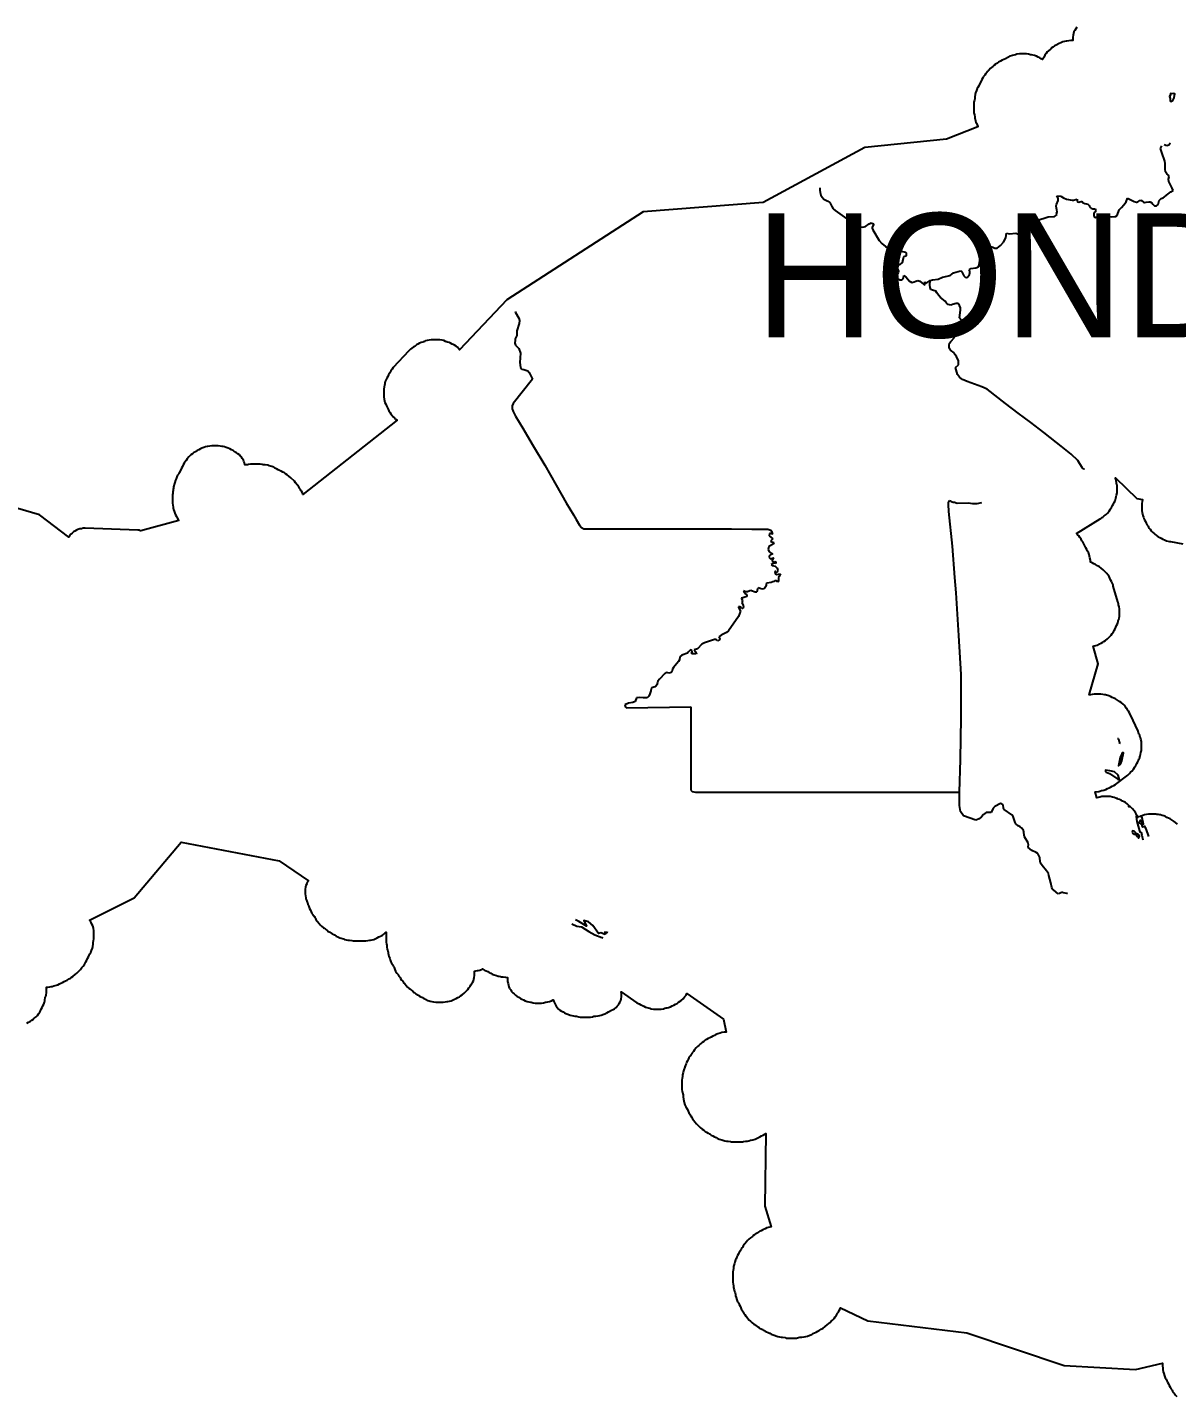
# Model space of a CAD drawing. Header units: metres. Extents: x 0 to 1325, y -1 to 773.
# Drawn here: x 310.95 to 339.78, y 305 to 339.34 of the extents above; entities that cross this region are included whole.
import ezdxf
from ezdxf.enums import TextEntityAlignment as Align

# ---------------------------------------------------------------- set-up
doc = ezdxf.new("R2010")
doc.units = ezdxf.units.M

msp = doc.modelspace()

# ---------------------------------------------------------------- linework, layer by layer
at = {"layer": 'CUT'}
for points in [[(337.28, 339.348), (337.26, 339.308), (337.23, 339.268), (337.21, 339.228), (337.2, 339.188), (337.19, 339.148), (337.18, 339.098), (337.18, 339.058), (337.18, 339.018), (337.17, 339.018), (337.13, 339.018), (337.08, 339.008), (337.03, 338.998), (337.01, 338.998), (336.97, 338.988), (336.93, 338.978), (336.88, 338.958), (336.84, 338.938), (336.76, 338.898), (336.72, 338.878), (336.68, 338.848), (336.64, 338.818), (336.63, 338.808), (336.62, 338.798), (336.57, 338.758), (336.54, 338.728), (336.51, 338.688), (336.48, 338.648), (336.46, 338.608), (336.45, 338.598), (336.45, 338.588), (336.42, 338.538), (336.39, 338.558), (336.35, 338.578), (336.31, 338.598), (336.27, 338.618), (336.22, 338.638), (336.14, 338.658), (336.12, 338.658), (336.07, 338.668), (336.02, 338.678), (335.98, 338.678), (335.89, 338.678), (335.84, 338.678), (335.78, 338.668), (335.74, 338.658), (335.7, 338.648), (335.67, 338.638), (335.61, 338.618), (335.55, 338.588), (335.49, 338.558), (335.45, 338.538), (335.41, 338.518), (335.37, 338.498), (335.32, 338.468), (335.29, 338.448), (335.26, 338.428), (335.22, 338.408), (335.22, 338.398), (335.19, 338.378), (335.18, 338.368), (335.17, 338.358), (335.14, 338.338), (335.11, 338.308), (335.08, 338.278), (335.06, 338.258), (335.05, 338.248), (335.04, 338.238), (335.02, 338.208), (335, 338.188), (334.97, 338.148), (334.94, 338.108), (334.92, 338.078), (334.9, 338.038), (334.88, 337.998), (334.84, 337.918), (334.82, 337.878), (334.8, 337.838), (334.78, 337.808), (334.76, 337.758), (334.74, 337.698), (334.73, 337.658), (334.72, 337.598), (334.72, 337.568), (334.72, 337.548), (334.71, 337.518), (334.7, 337.468), (334.7, 337.428), (334.7, 337.238), (334.7, 337.198), (334.71, 337.148), (334.72, 337.098), (334.72, 337.078), (334.74, 336.998), (334.75, 336.968), (334.76, 336.938), (334.78, 336.898), (334.8, 336.858), (334.8, 336.848), (334.01, 336.538), (331.96, 336.328), (329.41, 334.948), (326.4, 334.718), (322.98, 332.508), (321.79, 331.258), (321.77, 331.288), (321.74, 331.318), (321.71, 331.348), (321.67, 331.368), (321.63, 331.388), (321.61, 331.398), (321.57, 331.418), (321.53, 331.438), (321.49, 331.448), (321.48, 331.458), (321.46, 331.458), (321.45, 331.468), (321.44, 331.468), (321.4, 331.488), (321.36, 331.498), (321.3, 331.508), (321.25, 331.508), (321.12, 331.508), (321.08, 331.508), (321.03, 331.498), (320.98, 331.488), (320.94, 331.478), (320.92, 331.468), (320.91, 331.468), (320.9, 331.458), (320.88, 331.458), (320.87, 331.448), (320.83, 331.438), (320.79, 331.418), (320.75, 331.398), (320.71, 331.378), (320.68, 331.348), (320.67, 331.348), (320.65, 331.328), (320.64, 331.328), (320.63, 331.318), (320.6, 331.298), (320.56, 331.268), (320.53, 331.238), (320.52, 331.228), (320.13, 330.808), (320.1, 330.768), (320.07, 330.728), (320.06, 330.708), (320.04, 330.678), (320.01, 330.628), (319.99, 330.588), (319.97, 330.548), (319.95, 330.508), (319.93, 330.458), (319.92, 330.418), (319.92, 330.398), (319.91, 330.358), (319.9, 330.328), (319.89, 330.268), (319.89, 330.218), (319.89, 330.128), (319.89, 330.078), (319.9, 330.018), (319.91, 329.978), (319.92, 329.938), (319.94, 329.888), (319.96, 329.848), (320, 329.768), (320.02, 329.728), (320.04, 329.688), (320.07, 329.648), (320.1, 329.608), (320.13, 329.578), (320.16, 329.548), (320.19, 329.518), (320.23, 329.488), (317.86, 327.628), (317.85, 327.668), (317.83, 327.708), (317.81, 327.728), (317.8, 327.748), (317.78, 327.778), (317.78, 327.788), (317.76, 327.818), (317.73, 327.858), (317.72, 327.868), (317.68, 327.918), (317.65, 327.958), (317.56, 328.048), (317.51, 328.088), (317.47, 328.118), (317.43, 328.148), (317.4, 328.168), (317.36, 328.188), (317.32, 328.208), (317.28, 328.228), (317.24, 328.248), (317.2, 328.268), (317.16, 328.288), (317.13, 328.308), (317.08, 328.328), (317.02, 328.348), (316.98, 328.358), (316.92, 328.368), (316.89, 328.368), (316.87, 328.368), (316.84, 328.378), (316.79, 328.388), (316.75, 328.388), (316.59, 328.388), (316.55, 328.388), (316.5, 328.378), (316.47, 328.368), (316.45, 328.368), (316.42, 328.368), (316.41, 328.368), (316.4, 328.418), (316.38, 328.458), (316.37, 328.488), (316.34, 328.528), (316.32, 328.568), (316.29, 328.598), (316.27, 328.618), (316.23, 328.648), (316.19, 328.678), (316.15, 328.698), (316.14, 328.708), (316.11, 328.728), (316.07, 328.748), (316.03, 328.768), (315.99, 328.788), (315.94, 328.808), (315.9, 328.818), (315.86, 328.828), (315.84, 328.828), (315.79, 328.838), (315.74, 328.848), (315.7, 328.848), (315.62, 328.848), (315.58, 328.848), (315.53, 328.838), (315.48, 328.828), (315.46, 328.828), (315.42, 328.818), (315.38, 328.808), (315.33, 328.788), (315.29, 328.768), (315.25, 328.748), (315.21, 328.728), (315.18, 328.708), (315.17, 328.698), (315.13, 328.678), (315.09, 328.648), (315.05, 328.618), (315, 328.568), (314.96, 328.518), (314.93, 328.478), (314.9, 328.438), (314.88, 328.408), (314.86, 328.368), (314.84, 328.328), (314.82, 328.288), (314.8, 328.248), (314.76, 328.168), (314.75, 328.158), (314.75, 328.148), (314.72, 328.108), (314.7, 328.068), (314.68, 328.018), (314.67, 327.988), (314.65, 327.928), (314.64, 327.898), (314.62, 327.818), (314.62, 327.788), (314.61, 327.758), (314.61, 327.748), (314.61, 327.728), (314.6, 327.698), (314.6, 327.678), (314.6, 327.648), (314.59, 327.628), (314.59, 327.588), (314.59, 327.448), (314.59, 327.408), (314.6, 327.358), (314.61, 327.308), (314.61, 327.288), (314.62, 327.248), (314.63, 327.208), (314.65, 327.158), (314.67, 327.118), (314.69, 327.078), (314.71, 327.038), (314.73, 326.998), (314.75, 326.978), (313.8, 326.718), (313.79, 326.718), (313.76, 326.728), (313.72, 326.728), (312.4, 326.778), (312.35, 326.778), (312.31, 326.768), (312.27, 326.768), (312.22, 326.748), (312.18, 326.728), (312.14, 326.708), (312.11, 326.688), (312.07, 326.658), (312.04, 326.628), (312.01, 326.588), (311.99, 326.558), (311.25, 327.118), (308.44, 327.938)], [(339.81, 319.358), (339.76, 319.398), (339.72, 319.428), (339.7, 319.438), (339.67, 319.458), (339.62, 319.488), (339.58, 319.508), (339.54, 319.528), (339.51, 319.548), (339.46, 319.568), (339.42, 319.578), (339.38, 319.588), (339.36, 319.588), (339.33, 319.598), (339.32, 319.598), (339.29, 319.598), (339.26, 319.608), (339.21, 319.608), (339.12, 319.608), (339.08, 319.608), (339.03, 319.598), (338.98, 319.588), (338.94, 319.578), (338.92, 319.568), (338.91, 319.568), (338.9, 319.558), (338.88, 319.558), (338.87, 319.548), (338.83, 319.538), (338.81, 319.528), (338.81, 319.538), (338.79, 319.578), (338.77, 319.618), (338.75, 319.648), (338.72, 319.688), (338.68, 319.738), (338.59, 319.828), (338.54, 319.868), (338.5, 319.898), (338.47, 319.918), (338.43, 319.938), (338.39, 319.958), (338.35, 319.978), (338.31, 319.988), (338.3, 319.998), (338.28, 319.998), (338.27, 320.008), (338.26, 320.008), (338.22, 320.028), (338.18, 320.038), (338.12, 320.048), (338.07, 320.048), (337.95, 320.048), (337.91, 320.048), (337.86, 320.038), (337.82, 320.028), (337.78, 320.018), (337.74, 320.168), (337.77, 320.168), (337.83, 320.178), (337.86, 320.188), (337.9, 320.198), (337.92, 320.198), (337.96, 320.208), (338.01, 320.228), (338.05, 320.248), (338.09, 320.268), (338.13, 320.288), (338.17, 320.308), (338.21, 320.328), (338.25, 320.348), (338.56, 320.588), (338.6, 320.628), (338.63, 320.658), (338.66, 320.688), (338.7, 320.738), (338.73, 320.778), (338.74, 320.798), (338.76, 320.828), (338.79, 320.878), (338.81, 320.918), (338.83, 320.958), (338.84, 320.998), (338.85, 321.008), (338.86, 321.028), (338.86, 321.038), (338.86, 321.048), (338.87, 321.068), (338.88, 321.108), (338.89, 321.158), (338.9, 321.208), (338.9, 321.248), (338.9, 321.378), (338.9, 321.428), (338.89, 321.488), (338.88, 321.528), (338.86, 321.568), (338.86, 321.578), (338.86, 321.588), (338.85, 321.608), (338.84, 321.618), (338.83, 321.648), (338.82, 321.688), (338.63, 322.098), (338.62, 322.108), (338.6, 322.148), (338.58, 322.188), (338.55, 322.218), (338.55, 322.228), (338.54, 322.248), (338.53, 322.258), (338.52, 322.268), (338.5, 322.298), (338.47, 322.338), (338.44, 322.368), (338.39, 322.408), (338.35, 322.438), (338.33, 322.448), (338.3, 322.468), (338.25, 322.498), (338.21, 322.518), (338.17, 322.538), (338.13, 322.558), (338.08, 322.578), (338, 322.598), (337.98, 322.598), (337.93, 322.608), (337.88, 322.618), (337.84, 322.618), (337.76, 322.618), (337.72, 322.618), (337.67, 322.608), (337.62, 322.598), (337.6, 322.598), (337.59, 322.598), (337.82, 323.378), (337.69, 323.818), (337.72, 323.828), (337.76, 323.838), (337.79, 323.848), (337.85, 323.878), (337.89, 323.898), (337.93, 323.918), (337.96, 323.938), (338, 323.968), (338.05, 324.008), (338.14, 324.098), (338.17, 324.138), (338.2, 324.178), (338.22, 324.218), (338.24, 324.258), (338.26, 324.298), (338.28, 324.338), (338.3, 324.378), (338.31, 324.408), (338.32, 324.448), (338.33, 324.488), (338.34, 324.518), (338.35, 324.578), (338.35, 324.628), (338.35, 324.718), (338.35, 324.758), (338.34, 324.808), (338.33, 324.858), (338.33, 324.878), (338.32, 324.918), (338.31, 324.938), (338.19, 325.328), (338.19, 325.358), (338.17, 325.408), (338.15, 325.448), (338.13, 325.488), (338.11, 325.528), (338.09, 325.568), (338.06, 325.608), (338.03, 325.648), (337.94, 325.738), (337.89, 325.778), (337.85, 325.808), (337.83, 325.818), (337.8, 325.838), (337.75, 325.868), (337.71, 325.888), (337.67, 325.908), (337.63, 325.928), (337.62, 325.928), (337.62, 325.978), (337.61, 326.038), (337.6, 326.078), (337.59, 326.118), (337.57, 326.168), (337.55, 326.208), (337.53, 326.248), (337.51, 326.288), (337.5, 326.308), (337.43, 326.438), (337.41, 326.468), (337.39, 326.508), (337.36, 326.548), (337.33, 326.588), (337.3, 326.618), (337.27, 326.648), (337.87, 327.018), (337.88, 327.028), (337.91, 327.048), (337.93, 327.058), (337.97, 327.088), (338.02, 327.128), (338.05, 327.158), (338.09, 327.208), (338.12, 327.248), (338.13, 327.268), (338.15, 327.298), (338.18, 327.348), (338.2, 327.388), (338.22, 327.428), (338.24, 327.468), (338.25, 327.498), (338.26, 327.538), (338.27, 327.578), (338.28, 327.608), (338.29, 327.668), (338.29, 327.718), (338.29, 327.808), (338.29, 327.858), (338.28, 327.888), (338.28, 327.918), (338.28, 327.928), (338.27, 327.958), (338.27, 327.968), (338.26, 328.008), (338.25, 328.038), (338.25, 328.048), (338.79, 327.528), (338.93, 327.498), (338.93, 327.488), (338.92, 327.448), (338.91, 327.398), (338.91, 327.358), (338.91, 327.278), (338.91, 327.228), (338.92, 327.168), (338.93, 327.138), (338.94, 327.098), (338.95, 327.058), (338.96, 327.028), (338.98, 326.988), (339, 326.948), (339.02, 326.908), (339.05, 326.858), (339.07, 326.828), (339.08, 326.808), (339.1, 326.778), (339.12, 326.758), (339.15, 326.718), (339.18, 326.678), (339.22, 326.648), (339.23, 326.638), (339.24, 326.628), (339.28, 326.598), (339.32, 326.568), (339.36, 326.548), (339.4, 326.528), (339.44, 326.508), (339.48, 326.488), (339.53, 326.468), (339.61, 326.448), (339.63, 326.448), (339.94, 326.388)], [(310.94, 314.368), (310.98, 314.388), (311.02, 314.408), (311.06, 314.438), (311.1, 314.468), (311.11, 314.478), (311.12, 314.488), (311.17, 314.528), (311.2, 314.558), (311.23, 314.598), (311.26, 314.638), (311.28, 314.678), (311.3, 314.718), (311.32, 314.758), (311.34, 314.798), (311.36, 314.838), (311.38, 314.888), (311.39, 314.928), (311.39, 314.948), (311.4, 314.998), (311.4, 315.008), (311.4, 315.018), (311.41, 315.038), (311.42, 315.078), (311.43, 315.128), (311.43, 315.178), (311.43, 315.268), (311.45, 315.268), (311.46, 315.268), (311.51, 315.278), (311.55, 315.288), (311.57, 315.288), (311.61, 315.298), (311.65, 315.308), (311.71, 315.328), (311.76, 315.348), (311.79, 315.368), (311.83, 315.388), (311.87, 315.408), (311.91, 315.428), (311.95, 315.448), (312, 315.478), (312.03, 315.498), (312.05, 315.508), (312.09, 315.538), (312.1, 315.548), (312.15, 315.588), (312.19, 315.618), (312.28, 315.708), (312.32, 315.758), (312.35, 315.798), (312.38, 315.838), (312.4, 315.868), (312.42, 315.908), (312.44, 315.948), (312.46, 315.988), (312.48, 316.028), (312.5, 316.068), (312.52, 316.108), (312.54, 316.138), (312.56, 316.188), (312.58, 316.248), (312.59, 316.288), (312.6, 316.348), (312.6, 316.378), (312.6, 316.398), (312.61, 316.428), (312.62, 316.478), (312.62, 316.518), (312.62, 316.638), (312.62, 316.688), (312.61, 316.738), (312.6, 316.778), (312.59, 316.808), (312.57, 316.848), (312.55, 316.888), (312.53, 316.928), (312.51, 316.948), (313.63, 317.508), (314.81, 318.908), (317.27, 318.438), (318, 317.938), (317.97, 317.898), (317.96, 317.858), (317.94, 317.818), (317.93, 317.778), (317.92, 317.728), (317.92, 317.688), (317.92, 317.648), (317.92, 317.608), (317.93, 317.558), (317.94, 317.508), (317.94, 317.488), (317.95, 317.448), (317.97, 317.398), (317.98, 317.388), (317.98, 317.378), (317.99, 317.358), (317.99, 317.348), (317.99, 317.338), (318, 317.328), (318, 317.308), (318.01, 317.298), (318.01, 317.288), (318.02, 317.268), (318.03, 317.238), (318.05, 317.198), (318.07, 317.158), (318.09, 317.118), (318.11, 317.088), (318.13, 317.068), (318.14, 317.048), (318.15, 317.038), (318.16, 317.018), (318.18, 316.998), (318.18, 316.988), (318.19, 316.968), (318.22, 316.928), (318.23, 316.918), (318.27, 316.868), (318.3, 316.828), (318.33, 316.798), (318.38, 316.758), (318.4, 316.748), (318.42, 316.728), (318.44, 316.718), (318.46, 316.698), (318.47, 316.698), (318.48, 316.688), (318.5, 316.668), (318.52, 316.658), (318.54, 316.648), (318.56, 316.628), (318.6, 316.608), (318.64, 316.588), (318.65, 316.578), (318.66, 316.578), (318.7, 316.548), (318.74, 316.528), (318.79, 316.508), (318.82, 316.498), (318.88, 316.478), (318.91, 316.468), (318.99, 316.448), (319.03, 316.448), (319.09, 316.438), (319.12, 316.428), (319.16, 316.428), (319.4, 316.428), (319.44, 316.428), (319.49, 316.438), (319.54, 316.448), (319.56, 316.448), (319.6, 316.458), (319.64, 316.468), (319.69, 316.488), (319.73, 316.508), (319.77, 316.528), (319.81, 316.548), (319.85, 316.568), (319.89, 316.598), (319.93, 316.628), (319.95, 316.648), (319.95, 316.448), (319.95, 316.398), (319.96, 316.348), (319.97, 316.318), (319.97, 316.308), (319.97, 316.268), (319.98, 316.218), (319.99, 316.178), (320, 316.138), (320, 316.118), (320.01, 316.078), (320.02, 316.048), (320.04, 315.988), (320.05, 315.958), (320.07, 315.908), (320.09, 315.868), (320.12, 315.828), (320.12, 315.818), (320.14, 315.788), (320.15, 315.768), (320.15, 315.758), (320.17, 315.708), (320.19, 315.668), (320.22, 315.618), (320.25, 315.588), (320.25, 315.578), (320.26, 315.568), (320.28, 315.548), (320.28, 315.538), (320.29, 315.528), (320.3, 315.508), (320.31, 315.488), (320.34, 315.448), (320.36, 315.428), (320.37, 315.408), (320.38, 315.398), (320.39, 315.388), (320.39, 315.378), (320.42, 315.348), (320.46, 315.298), (320.49, 315.268), (320.53, 315.238), (320.56, 315.218), (320.58, 315.198), (320.6, 315.188), (320.62, 315.168), (320.65, 315.138), (320.66, 315.138), (320.67, 315.128), (320.7, 315.098), (320.73, 315.088), (320.74, 315.078), (320.76, 315.068), (320.77, 315.058), (320.78, 315.058), (320.8, 315.038), (320.81, 315.038), (320.82, 315.028), (320.85, 315.018), (320.86, 315.008), (320.9, 314.988), (320.94, 314.968), (321, 314.938), (321.03, 314.928), (321.06, 314.918), (321.1, 314.908), (321.14, 314.898), (321.2, 314.888), (321.25, 314.888), (321.34, 314.888), (321.38, 314.888), (321.43, 314.898), (321.48, 314.908), (321.5, 314.908), (321.54, 314.918), (321.58, 314.928), (321.63, 314.948), (321.67, 314.968), (321.71, 314.988), (321.75, 315.008), (321.79, 315.028), (321.82, 315.048), (321.86, 315.078), (321.91, 315.118), (321.94, 315.148), (321.97, 315.178), (322, 315.208), (322.03, 315.248), (322.06, 315.288), (322.08, 315.328), (322.09, 315.338), (322.09, 315.348), (322.12, 315.388), (322.14, 315.428), (322.15, 315.468), (322.16, 315.508), (322.17, 315.558), (322.17, 315.598), (322.17, 315.638), (322.17, 315.668), (322.2, 315.678), (322.24, 315.688), (322.26, 315.688), (322.3, 315.698), (322.36, 315.718), (322.37, 315.728), (322.38, 315.718), (322.43, 315.688), (322.46, 315.678), (322.5, 315.658), (322.54, 315.638), (322.58, 315.618), (322.61, 315.598), (322.66, 315.578), (322.72, 315.558), (322.76, 315.548), (322.78, 315.548), (322.82, 315.538), (322.85, 315.528), (322.89, 315.528), (322.95, 315.518), (322.98, 315.508), (323, 315.508), (323, 315.498), (323, 315.448), (323, 315.408), (323.01, 315.358), (323.02, 315.318), (323.03, 315.278), (323.05, 315.238), (323.08, 315.198), (323.1, 315.158), (323.13, 315.128), (323.16, 315.098), (323.2, 315.068), (323.24, 315.038), (323.28, 315.018), (323.29, 315.008), (323.32, 314.988), (323.36, 314.968), (323.4, 314.948), (323.44, 314.928), (323.49, 314.908), (323.53, 314.898), (323.57, 314.888), (323.59, 314.888), (323.64, 314.878), (323.69, 314.868), (323.73, 314.868), (323.81, 314.868), (323.85, 314.868), (323.9, 314.878), (323.95, 314.888), (323.97, 314.888), (324.01, 314.898), (324.05, 314.908), (324.1, 314.928), (324.14, 314.948), (324.15, 314.948), (324.16, 314.908), (324.18, 314.858), (324.2, 314.828), (324.22, 314.788), (324.25, 314.748), (324.28, 314.718), (324.31, 314.688), (324.35, 314.668), (324.39, 314.648), (324.43, 314.628), (324.46, 314.608), (324.51, 314.588), (324.57, 314.568), (324.61, 314.558), (324.65, 314.548), (324.69, 314.538), (324.73, 314.538), (324.79, 314.528), (324.82, 314.518), (324.86, 314.518), (325.04, 314.518), (325.08, 314.518), (325.13, 314.528), (325.16, 314.538), (325.18, 314.538), (325.21, 314.538), (325.27, 314.548), (325.31, 314.558), (325.35, 314.568), (325.41, 314.588), (325.46, 314.608), (325.49, 314.628), (325.53, 314.648), (325.61, 314.688), (325.65, 314.708), (325.68, 314.728), (325.72, 314.758), (325.75, 314.788), (325.78, 314.828), (325.8, 314.858), (325.82, 314.898), (325.84, 314.938), (325.85, 314.978), (325.86, 315.028), (325.86, 315.068), (325.86, 315.108), (325.85, 315.148), (326.24, 314.878), (326.3, 314.848), (326.34, 314.828), (326.38, 314.808), (326.42, 314.788), (326.46, 314.768), (326.49, 314.758), (326.53, 314.748), (326.57, 314.738), (326.6, 314.728), (326.66, 314.718), (326.71, 314.718), (326.8, 314.718), (326.85, 314.718), (326.91, 314.728), (326.94, 314.738), (326.98, 314.748), (327, 314.748), (327.04, 314.758), (327.09, 314.778), (327.13, 314.798), (327.17, 314.818), (327.21, 314.838), (327.25, 314.858), (327.29, 314.888), (327.33, 314.918), (327.34, 314.928), (327.35, 314.938), (327.4, 314.978), (327.42, 314.998), (327.45, 315.038), (327.48, 315.068), (327.5, 315.108), (328.42, 314.468), (328.48, 314.138), (328.43, 314.138), (328.37, 314.128), (328.33, 314.118), (328.27, 314.098), (328.22, 314.078), (328.19, 314.058), (328.15, 314.038), (328.11, 314.018), (328.07, 313.998), (328.03, 313.978), (327.99, 313.958), (327.96, 313.938), (327.92, 313.908), (327.88, 313.878), (327.85, 313.848), (327.83, 313.838), (327.81, 313.818), (327.8, 313.808), (327.76, 313.778), (327.73, 313.748), (327.69, 313.698), (327.66, 313.658), (327.63, 313.618), (327.61, 313.588), (327.6, 313.568), (327.59, 313.548), (327.57, 313.528), (327.55, 313.498), (327.53, 313.458), (327.51, 313.418), (327.49, 313.378), (327.48, 313.348), (327.47, 313.328), (327.47, 313.318), (327.46, 313.308), (327.46, 313.288), (327.45, 313.278), (327.45, 313.268), (327.45, 313.258), (327.44, 313.238), (327.44, 313.228), (327.43, 313.218), (327.41, 313.168), (327.4, 313.128), (327.39, 313.068), (327.39, 313.038), (327.39, 313.018), (327.38, 312.988), (327.37, 312.938), (327.37, 312.898), (327.37, 312.738), (327.37, 312.698), (327.38, 312.648), (327.4, 312.568), (327.4, 312.548), (327.4, 312.518), (327.41, 312.458), (327.43, 312.378), (327.45, 312.318), (327.47, 312.268), (327.49, 312.238), (327.51, 312.198), (327.53, 312.158), (327.55, 312.118), (327.58, 312.078), (327.58, 312.068), (327.6, 312.038), (327.62, 311.998), (327.64, 311.968), (327.67, 311.928), (327.7, 311.888), (327.74, 311.838), (327.83, 311.748), (327.88, 311.708), (327.92, 311.678), (327.96, 311.648), (327.99, 311.628), (328.03, 311.608), (328.06, 311.588), (328.07, 311.588), (328.11, 311.558), (328.15, 311.538), (328.19, 311.518), (328.23, 311.498), (328.26, 311.478), (328.31, 311.458), (328.37, 311.438), (328.45, 311.418), (328.49, 311.408), (328.53, 311.408), (328.59, 311.398), (328.62, 311.388), (328.66, 311.388), (328.85, 311.388), (328.89, 311.388), (328.92, 311.398), (328.98, 311.408), (329.02, 311.408), (329.05, 311.418), (329.09, 311.428), (329.11, 311.428), (329.15, 311.438), (329.21, 311.458), (329.26, 311.478), (329.29, 311.498), (329.33, 311.518), (329.37, 311.538), (329.41, 311.558), (329.45, 311.578), (329.48, 311.598), (329.45, 309.778), (329.61, 309.258), (329.58, 309.248), (329.54, 309.238), (329.5, 309.228), (329.46, 309.208), (329.42, 309.188), (329.4, 309.178), (329.36, 309.158), (329.33, 309.148), (329.28, 309.118), (329.28, 309.108), (329.26, 309.098), (329.23, 309.078), (329.22, 309.078), (329.19, 309.058), (329.15, 309.028), (329.14, 309.018), (329.09, 308.978), (329.05, 308.948), (329.02, 308.918), (328.99, 308.878), (328.95, 308.828), (328.94, 308.818), (328.91, 308.778), (328.9, 308.758), (328.9, 308.748), (328.88, 308.728), (328.87, 308.718), (328.86, 308.688), (328.85, 308.678), (328.85, 308.668), (328.83, 308.648), (328.82, 308.638), (328.81, 308.618), (328.8, 308.598), (328.79, 308.578), (328.77, 308.538), (328.75, 308.508), (328.73, 308.458), (328.72, 308.428), (328.7, 308.368), (328.69, 308.338), (328.67, 308.258), (328.67, 308.218), (328.66, 308.158), (328.65, 308.128), (328.65, 308.088), (328.65, 307.908), (328.65, 307.868), (328.66, 307.818), (328.67, 307.788), (328.67, 307.768), (328.67, 307.738), (328.68, 307.678), (328.69, 307.638), (328.71, 307.598), (328.72, 307.558), (328.72, 307.548), (328.72, 307.528), (328.73, 307.488), (328.75, 307.428), (328.77, 307.378), (328.79, 307.348), (328.81, 307.308), (328.83, 307.268), (328.85, 307.228), (328.86, 307.198), (328.89, 307.148), (328.91, 307.128), (328.93, 307.098), (328.93, 307.088), (328.95, 307.058), (328.98, 307.018), (328.99, 307.008), (329.03, 306.958), (329.06, 306.918), (329.09, 306.888), (329.13, 306.858), (329.18, 306.818), (329.19, 306.808), (329.23, 306.778), (329.26, 306.758), (329.27, 306.758), (329.3, 306.738), (329.32, 306.718), (329.36, 306.698), (329.37, 306.688), (329.38, 306.688), (329.39, 306.678), (329.4, 306.678), (329.43, 306.658), (329.44, 306.658), (329.46, 306.638), (329.57, 306.588), (329.58, 306.588), (329.61, 306.568), (329.66, 306.548), (329.69, 306.538), (329.75, 306.518), (329.78, 306.508), (329.86, 306.488), (329.9, 306.488), (329.96, 306.478), (329.99, 306.468), (330.03, 306.468), (330.21, 306.468), (330.25, 306.468), (330.3, 306.478), (330.33, 306.488), (330.35, 306.488), (330.38, 306.488), (330.44, 306.498), (330.52, 306.518), (330.58, 306.538), (330.63, 306.558), (330.66, 306.578), (330.7, 306.598), (330.74, 306.618), (330.78, 306.638), (330.82, 306.658), (330.87, 306.688), (330.9, 306.708), (330.92, 306.718), (330.96, 306.748), (330.97, 306.758), (331.02, 306.798), (331.06, 306.828), (331.09, 306.858), (331.12, 306.888), (331.15, 306.918), (331.16, 306.928), (331.19, 306.958), (331.22, 306.998), (331.25, 307.038), (331.27, 307.078), (331.28, 307.088), (331.3, 307.118), (331.32, 307.158), (331.34, 307.198), (331.35, 307.228), (332.04, 306.898), (334.52, 306.598), (336.96, 305.778), (338.75, 305.678), (339.43, 305.838), (339.43, 305.798), (339.43, 305.758), (339.44, 305.728), (339.44, 305.708), (339.44, 305.678), (339.45, 305.618), (339.46, 305.578), (339.48, 305.518), (339.5, 305.468), (339.52, 305.438), (339.54, 305.398), (339.56, 305.358), (339.58, 305.318), (339.6, 305.278), (339.62, 305.238), (339.65, 305.188), (339.67, 305.158), (339.68, 305.138), (339.71, 305.098), (339.72, 305.088), (339.76, 305.038), (339.79, 304.998)]]:
    msp.add_lwpolyline(points, dxfattribs=at)
at = {"layer": 'SCORE'}
for points in [[(339.72, 337.578), (339.73, 337.638), (339.74, 337.678), (339.71, 337.688), (339.66, 337.678), (339.63, 337.688), (339.63, 337.648), (339.61, 337.608), (339.62, 337.558), (339.62, 337.508), (339.64, 337.488), (339.69, 337.508), (339.72, 337.578)], [(339.38, 336.308), (339.41, 336.368)], [(339.41, 336.208), (339.38, 336.308)], [(339.47, 336.408), (339.54, 336.378)], [(339.54, 336.378), (339.59, 336.398)], [(339.59, 336.398), (339.62, 336.438)], [(339.62, 336.438), (339.63, 336.448)], [(339.49, 335.988), (339.41, 336.208)], [(339.5, 335.928), (339.49, 335.988)], [(339.5, 335.788), (339.5, 335.928)], [(339.51, 335.718), (339.5, 335.788)], [(339.54, 335.668), (339.51, 335.718)], [(339.58, 335.638), (339.54, 335.668)], [(339.6, 335.598), (339.58, 335.638)], [(339.58, 335.538), (339.6, 335.598)], [(330.83, 335.318), (330.83, 335.258)], [(330.83, 335.258), (330.84, 335.198)], [(339.53, 335.138), (339.64, 335.218)], [(339.59, 335.478), (339.58, 335.538)], [(339.67, 335.308), (339.59, 335.478)], [(339.64, 335.218), (339.7, 335.248)], [(339.7, 335.248), (339.67, 335.308)], [(330.84, 335.198), (330.86, 335.138)], [(330.86, 335.138), (330.89, 335.088)], [(330.89, 335.088), (330.93, 335.038)], [(330.93, 335.038), (331.03, 334.988)], [(331.03, 334.988), (331.08, 334.948)], [(331.08, 334.948), (331.11, 334.898)], [(331.11, 334.898), (331.13, 334.848)], [(336.76, 334.868), (336.77, 334.898)], [(336.77, 334.808), (336.76, 334.868)], [(336.77, 334.898), (336.81, 334.998)], [(336.81, 335.058), (336.78, 335.118)], [(336.78, 335.118), (336.88, 335.108)], [(336.81, 334.998), (336.81, 335.058)], [(336.88, 335.108), (336.95, 335.068)], [(336.95, 335.068), (337.02, 335.038)], [(337.02, 335.038), (337.16, 335.008)], [(337.16, 335.008), (337.2, 335.008)], [(337.2, 335.008), (337.26, 335.028)], [(337.26, 335.028), (337.29, 335.038)], [(337.29, 335.038), (337.29, 335.018)], [(337.29, 335.018), (337.29, 334.998)], [(337.29, 334.998), (337.29, 334.978)], [(337.29, 334.978), (337.3, 334.968)], [(337.3, 334.968), (337.33, 334.958)], [(337.33, 334.958), (337.36, 334.968)], [(337.36, 334.968), (337.39, 334.978)], [(337.39, 334.978), (337.41, 334.988)], [(337.41, 334.988), (337.44, 334.938)], [(337.44, 334.938), (337.48, 334.928)], [(337.48, 334.928), (337.52, 334.918)], [(337.52, 334.918), (337.56, 334.908)], [(337.56, 334.908), (337.59, 334.878)], [(337.59, 334.878), (337.6, 334.858)], [(338.4, 334.828), (338.46, 334.888)], [(338.46, 334.888), (338.52, 334.968)], [(338.52, 334.968), (338.55, 335.058)], [(338.55, 335.058), (338.72, 334.978)], [(338.72, 334.978), (338.78, 334.958)], [(338.78, 334.958), (338.79, 334.958)], [(338.79, 334.958), (338.81, 334.968)], [(338.81, 334.968), (338.86, 334.998)], [(338.86, 334.998), (338.89, 335.008)], [(338.89, 335.008), (338.9, 334.998)], [(338.9, 334.998), (338.95, 334.958)], [(338.95, 334.958), (338.98, 334.948)], [(338.98, 334.948), (339.02, 334.958)], [(339.02, 334.958), (339.09, 334.968)], [(339.09, 334.968), (339.12, 334.968)], [(339.12, 334.968), (339.16, 334.938)], [(339.16, 334.938), (339.19, 334.908)], [(339.19, 334.908), (339.23, 334.868)], [(339.23, 334.868), (339.28, 334.868)], [(339.28, 334.868), (339.32, 334.898)], [(339.32, 334.898), (339.35, 334.998)], [(339.35, 334.998), (339.38, 335.038)], [(339.38, 335.038), (339.4, 335.048)], [(339.4, 335.048), (339.45, 335.068)], [(339.45, 335.068), (339.47, 335.088)], [(339.47, 335.088), (339.53, 335.138)], [(331.13, 334.848), (331.17, 334.788)], [(331.17, 334.788), (331.22, 334.748)], [(331.22, 334.748), (331.57, 334.498)], [(336.28, 334.498), (336.56, 334.588)], [(336.56, 334.588), (336.72, 334.598)], [(336.72, 334.598), (336.75, 334.618)], [(336.75, 334.618), (336.79, 334.648)], [(336.78, 334.768), (336.77, 334.808)], [(336.77, 334.678), (336.79, 334.718)], [(336.78, 334.678), (336.77, 334.678)], [(336.79, 334.718), (336.78, 334.768)], [(336.78, 334.668), (336.78, 334.678)], [(336.78, 334.658), (336.78, 334.668)], [(336.79, 334.648), (336.78, 334.658)], [(337.6, 334.858), (337.62, 334.828)], [(337.62, 334.828), (337.64, 334.808)], [(337.64, 334.808), (337.68, 334.788)], [(337.68, 334.788), (337.72, 334.788)], [(337.72, 334.698), (337.71, 334.678)], [(337.71, 334.678), (337.71, 334.608)], [(337.71, 334.608), (337.71, 334.598)], [(337.71, 334.598), (337.75, 334.578)], [(337.72, 334.788), (337.74, 334.788)], [(337.75, 334.728), (337.72, 334.698)], [(337.74, 334.788), (337.76, 334.738)], [(337.76, 334.738), (337.75, 334.728)], [(337.75, 334.578), (337.8, 334.588)], [(337.8, 334.588), (337.81, 334.588)], [(337.81, 334.588), (337.9, 334.608)], [(337.9, 334.608), (337.96, 334.608)], [(337.96, 334.608), (338.15, 334.588)], [(338.15, 334.588), (338.25, 334.598)], [(338.25, 334.598), (338.29, 334.628)], [(338.29, 334.628), (338.34, 334.768)], [(338.34, 334.768), (338.4, 334.828)], [(331.57, 334.498), (331.65, 334.418)], [(331.65, 334.418), (331.69, 334.398)], [(331.69, 334.398), (331.85, 334.338)], [(331.85, 334.338), (331.91, 334.328)], [(331.91, 334.328), (331.98, 334.348)], [(331.98, 334.348), (332.07, 334.418)], [(332.07, 334.418), (332.12, 334.438)], [(332.12, 334.438), (332.18, 334.418)], [(332.18, 334.388), (332.15, 334.328)], [(332.15, 334.328), (332.15, 334.308)], [(332.15, 334.308), (332.16, 334.268)], [(332.16, 334.268), (332.32, 333.998)], [(332.18, 334.418), (332.18, 334.388)], [(335.5, 334.068), (335.52, 334.178)], [(335.52, 334.178), (335.59, 334.168)], [(335.59, 334.168), (335.75, 334.178)], [(335.75, 334.178), (335.79, 334.168)], [(335.86, 334.358), (335.92, 334.398)], [(335.87, 334.308), (335.86, 334.358)], [(335.86, 334.138), (335.89, 334.178)], [(335.89, 334.248), (335.87, 334.308)], [(335.89, 334.178), (335.89, 334.248)], [(335.92, 334.398), (336, 334.408)], [(336, 334.408), (336.02, 334.408)], [(336.02, 334.408), (336.04, 334.438)], [(336.04, 334.438), (336.06, 334.458)], [(336.06, 334.458), (336.07, 334.488)], [(336.07, 334.508), (336.07, 334.518)], [(336.07, 334.518), (336.09, 334.508)], [(336.07, 334.488), (336.07, 334.508)], [(336.09, 334.508), (336.18, 334.498)], [(336.18, 334.498), (336.28, 334.498)], [(332.32, 333.998), (332.39, 333.918)], [(332.39, 333.918), (332.48, 333.848)], [(332.48, 333.848), (332.58, 333.798)], [(335.04, 333.798), (335.06, 333.838)], [(335.06, 333.838), (335.09, 333.858)], [(335.09, 333.858), (335.12, 333.848)], [(335.12, 333.848), (335.17, 333.828)], [(335.28, 333.808), (335.37, 333.868)], [(335.37, 333.868), (335.44, 333.958)], [(335.44, 333.958), (335.5, 334.068)], [(335.79, 334.168), (335.83, 334.138)], [(335.83, 334.138), (335.86, 334.138)], [(332.58, 333.798), (332.98, 333.708)], [(332.92, 333.548), (332.91, 333.488)], [(332.94, 333.588), (332.92, 333.568)], [(332.92, 333.568), (332.92, 333.548)], [(332.99, 333.608), (332.94, 333.588)], [(332.98, 333.708), (333, 333.688)], [(333, 333.628), (332.99, 333.608)], [(333, 333.688), (333, 333.628)], [(334.83, 333.388), (334.85, 333.498)], [(334.85, 333.498), (334.86, 333.538)], [(334.86, 333.538), (334.96, 333.608)], [(334.96, 333.608), (334.99, 333.648)], [(334.99, 333.648), (335.02, 333.698)], [(335.02, 333.698), (335.04, 333.748)], [(335.04, 333.768), (335.04, 333.798)], [(335.04, 333.748), (335.04, 333.768)], [(335.17, 333.828), (335.22, 333.808)], [(335.22, 333.808), (335.28, 333.808)], [(332.75, 333.378), (332.73, 333.328)], [(332.73, 333.328), (332.75, 333.288)], [(332.83, 333.388), (332.75, 333.378)], [(332.75, 333.288), (332.79, 333.268)], [(332.77, 333.148), (332.76, 333.108)], [(332.8, 333.188), (332.77, 333.148)], [(332.79, 333.268), (332.81, 333.228)], [(332.81, 333.228), (332.8, 333.188)], [(332.85, 333.398), (332.83, 333.388)], [(332.87, 333.418), (332.85, 333.398)], [(332.89, 333.428), (332.87, 333.418)], [(332.91, 333.468), (332.89, 333.428)], [(332.91, 333.488), (332.91, 333.468)], [(334.1, 333.118), (334.19, 333.188)], [(334.19, 333.188), (334.36, 333.238)], [(334.36, 333.238), (334.4, 333.208)], [(334.4, 333.208), (334.45, 333.108)], [(334.57, 333.118), (334.59, 333.148)], [(334.58, 333.258), (334.62, 333.298)], [(334.6, 333.228), (334.58, 333.258)], [(334.59, 333.148), (334.6, 333.188)], [(334.6, 333.188), (334.6, 333.228)], [(334.62, 333.298), (334.75, 333.308)], [(334.75, 333.308), (334.81, 333.338)], [(334.81, 333.338), (334.83, 333.388)], [(332.76, 333.108), (332.78, 333.048)], [(332.78, 333.048), (332.83, 333.008)], [(332.83, 333.008), (332.89, 333.008)], [(332.89, 333.008), (332.93, 333.058)], [(332.93, 333.058), (332.94, 333.118)], [(332.94, 333.118), (332.99, 333.088)], [(332.99, 333.088), (333.08, 332.978)], [(333.08, 332.978), (333.1, 332.968)], [(333.1, 332.968), (333.14, 332.948)], [(333.14, 332.948), (333.2, 332.958)], [(333.2, 332.958), (333.24, 332.978)], [(333.24, 332.978), (333.29, 332.998)], [(333.29, 332.998), (333.34, 332.978)], [(333.34, 332.978), (333.43, 332.898)], [(333.43, 332.898), (333.47, 332.878)], [(333.47, 332.878), (333.47, 332.958)], [(333.47, 332.958), (333.49, 332.928)], [(333.49, 332.918), (333.6, 332.998)], [(333.49, 332.928), (333.49, 332.918)], [(333.59, 332.878), (333.6, 332.998)], [(333.6, 332.818), (333.59, 332.878)], [(333.6, 332.998), (333.66, 333.008)], [(333.62, 332.768), (333.6, 332.818)], [(333.66, 333.008), (333.8, 333.028)], [(333.8, 333.028), (333.91, 333.078)], [(333.91, 333.078), (334.1, 333.118)], [(334.45, 333.108), (334.48, 333.078)], [(334.48, 333.078), (334.51, 333.068)], [(334.51, 333.068), (334.53, 333.068)], [(334.53, 333.068), (334.55, 333.088)], [(334.55, 333.088), (334.57, 333.118)], [(333.66, 332.748), (333.62, 332.768)], [(333.74, 332.728), (333.66, 332.748)], [(333.77, 332.688), (333.74, 332.728)], [(333.81, 332.628), (333.77, 332.688)], [(333.86, 332.568), (333.81, 332.628)], [(333.98, 332.478), (333.86, 332.568)], [(334.01, 332.428), (333.98, 332.478)], [(323.19, 332.218), (323.2, 332.188)], [(323.2, 332.188), (323.28, 332.048)], [(334.03, 332.408), (334.01, 332.428)], [(334.05, 332.388), (334.03, 332.408)], [(334.12, 332.378), (334.05, 332.388)], [(334.16, 332.388), (334.12, 332.378)], [(334.25, 332.418), (334.16, 332.388)], [(334.3, 332.418), (334.25, 332.418)], [(334.34, 332.368), (334.3, 332.418)], [(334.36, 332.308), (334.34, 332.368)], [(334.34, 332.058), (334.36, 332.248)], [(334.36, 332.248), (334.36, 332.308)], [(323.29, 331.918), (323.23, 331.728)], [(323.28, 332.048), (323.3, 331.988)], [(323.3, 331.988), (323.29, 331.918)], [(334.23, 331.618), (334.3, 331.778)], [(334.3, 331.778), (334.34, 331.828)], [(334.36, 332.028), (334.34, 332.058)], [(334.34, 331.828), (334.38, 331.858)], [(334.4, 331.988), (334.36, 332.028)], [(334.38, 331.858), (334.39, 331.888)], [(334.39, 331.888), (334.4, 331.898)], [(334.41, 331.958), (334.4, 331.988)], [(334.4, 331.898), (334.41, 331.958)], [(323.19, 331.498), (323.18, 331.418)], [(323.23, 331.618), (323.19, 331.528)], [(323.19, 331.528), (323.19, 331.498)], [(323.23, 331.728), (323.23, 331.708)], [(323.23, 331.708), (323.23, 331.648)], [(323.23, 331.648), (323.23, 331.618)], [(334.09, 331.418), (334.12, 331.468)], [(334.12, 331.468), (334.2, 331.558)], [(334.2, 331.558), (334.23, 331.618)], [(323.18, 331.418), (323.2, 331.368)], [(323.2, 331.368), (323.28, 331.288)], [(323.28, 331.288), (323.32, 331.168)], [(323.32, 331.168), (323.31, 330.938)], [(334.08, 331.368), (334.09, 331.418)], [(334.08, 331.298), (334.08, 331.368)], [(334.11, 331.248), (334.08, 331.298)], [(334.2, 331.178), (334.11, 331.248)], [(334.23, 331.128), (334.2, 331.178)], [(334.26, 331.088), (334.23, 331.128)], [(334.31, 330.978), (334.26, 331.088)], [(323.31, 330.938), (323.32, 330.808)], [(323.32, 330.808), (323.36, 330.768)], [(323.36, 330.768), (323.41, 330.758)], [(323.41, 330.758), (323.46, 330.748)], [(323.46, 330.748), (323.51, 330.728)], [(334.24, 330.808), (334.31, 330.878)], [(334.29, 330.638), (334.24, 330.808)], [(334.31, 330.878), (334.31, 330.978)], [(323.62, 330.518), (323.14, 329.908)], [(323.51, 330.728), (323.54, 330.688)], [(323.54, 330.688), (323.62, 330.518)], [(334.34, 330.568), (334.29, 330.638)], [(334.39, 330.528), (334.34, 330.568)], [(334.41, 330.508), (334.39, 330.528)], [(334.53, 330.458), (334.41, 330.508)], [(334.9, 330.328), (334.53, 330.458)], [(335.03, 330.268), (334.9, 330.328)], [(335.49, 329.908), (335.03, 330.268)], [(323.14, 329.908), (323.11, 329.848)], [(323.11, 329.848), (323.11, 329.778)], [(323.11, 329.778), (323.14, 329.708)], [(335.81, 329.668), (335.49, 329.908)], [(323.14, 329.708), (323.2, 329.588)], [(323.2, 329.588), (323.38, 329.288)], [(336.13, 329.428), (335.81, 329.668)], [(336.45, 329.178), (336.13, 329.428)], [(323.38, 329.288), (323.5, 329.088)], [(323.5, 329.088), (323.64, 328.848)], [(336.77, 328.928), (336.45, 329.178)], [(323.64, 328.848), (323.93, 328.358)], [(336.89, 328.838), (336.77, 328.928)], [(337.14, 328.638), (336.89, 328.838)], [(323.93, 328.358), (324.22, 327.858)], [(337.31, 328.478), (337.14, 328.638)], [(337.42, 328.288), (337.31, 328.478)], [(337.45, 328.258), (337.42, 328.288)], [(337.47, 328.258), (337.45, 328.258)], [(324.22, 327.858), (324.47, 327.418)], [(324.47, 327.418), (324.65, 327.118)], [(334.06, 327.428), (334.09, 327.478)], [(334.06, 327.378), (334.06, 327.428)], [(334.07, 327.198), (334.06, 327.378)], [(334.09, 327.478), (334.1, 327.468)], [(334.1, 327.468), (334.13, 327.448)], [(334.13, 327.448), (334.18, 327.438)], [(334.18, 327.438), (334.21, 327.438)], [(334.21, 327.438), (334.28, 327.408)], [(334.28, 327.408), (334.56, 327.418)], [(334.56, 327.418), (334.66, 327.398)], [(334.66, 327.398), (334.78, 327.398)], [(334.78, 327.398), (334.9, 327.428)], [(324.65, 327.118), (324.72, 326.998)], [(324.72, 326.998), (324.8, 326.858)], [(334.16, 326.328), (334.07, 327.198)], [(324.8, 326.858), (324.85, 326.798)], [(324.85, 326.798), (324.91, 326.768)], [(324.91, 326.768), (325.07, 326.768)], [(325.07, 326.768), (325.58, 326.768)], [(325.58, 326.768), (326.09, 326.768)], [(326.09, 326.768), (326.59, 326.768)], [(326.59, 326.768), (327.1, 326.768)], [(327.1, 326.768), (327.59, 326.768)], [(327.59, 326.768), (327.61, 326.768)], [(327.61, 326.768), (328.12, 326.768)], [(328.12, 326.768), (328.62, 326.768)], [(328.62, 326.768), (329.13, 326.758)], [(329.13, 326.758), (329.46, 326.758)], [(329.46, 326.758), (329.53, 326.758)], [(329.53, 326.758), (329.6, 326.728)], [(329.57, 326.648), (329.56, 326.588)], [(329.6, 326.648), (329.57, 326.648)], [(329.6, 326.728), (329.62, 326.708)], [(329.61, 326.638), (329.6, 326.648)], [(329.62, 326.638), (329.61, 326.638)], [(329.62, 326.708), (329.64, 326.658)], [(329.63, 326.638), (329.62, 326.638)], [(329.65, 326.628), (329.63, 326.638)], [(329.64, 326.658), (329.65, 326.628)], [(329.55, 326.318), (329.54, 326.248)], [(329.66, 326.378), (329.55, 326.318)], [(329.56, 326.588), (329.65, 326.518)], [(329.65, 326.518), (329.6, 326.468)], [(329.6, 326.468), (329.6, 326.448)], [(329.6, 326.448), (329.68, 326.418)], [(329.68, 326.418), (329.66, 326.378)], [(334.22, 325.548), (334.16, 326.328)], [(329.54, 326.248), (329.56, 326.188)], [(329.56, 326.188), (329.61, 326.158)], [(329.6, 326.118), (329.56, 326.088)], [(329.56, 326.088), (329.56, 326.048)], [(329.56, 326.048), (329.6, 326.008)], [(329.65, 326.138), (329.6, 326.118)], [(329.6, 326.008), (329.62, 326.018)], [(329.61, 326.158), (329.65, 326.138)], [(329.62, 326.018), (329.63, 326.028)], [(329.63, 326.028), (329.68, 326.038)], [(329.66, 326.018), (329.64, 325.968)], [(329.64, 325.968), (329.64, 325.958)], [(329.64, 325.958), (329.65, 325.948)], [(329.65, 325.948), (329.65, 325.938)], [(329.65, 325.938), (329.65, 325.928)], [(329.65, 325.928), (329.67, 325.938)], [(329.68, 326.038), (329.66, 326.018)], [(329.67, 325.938), (329.7, 325.948)], [(329.7, 325.948), (329.73, 325.938)], [(329.73, 325.938), (329.73, 325.898)], [(329.65, 325.888), (329.61, 325.868)], [(329.61, 325.868), (329.64, 325.848)], [(329.64, 325.848), (329.71, 325.828)], [(329.7, 325.908), (329.65, 325.888)], [(329.73, 325.898), (329.7, 325.908)], [(329.73, 325.698), (329.7, 325.698)], [(329.7, 325.698), (329.71, 325.638)], [(329.71, 325.828), (329.76, 325.778)], [(329.71, 325.638), (329.75, 325.618)], [(329.73, 325.668), (329.73, 325.698)], [(329.75, 325.668), (329.73, 325.668)], [(329.78, 325.718), (329.75, 325.668)], [(329.75, 325.618), (329.8, 325.628)], [(329.76, 325.778), (329.78, 325.718)], [(329.8, 325.628), (329.85, 325.638)], [(329.85, 325.638), (329.81, 325.568)], [(329.27, 325.258), (329.25, 325.178)], [(329.29, 325.288), (329.27, 325.258)], [(329.38, 325.248), (329.29, 325.288)], [(329.42, 325.258), (329.38, 325.248)], [(329.45, 325.288), (329.42, 325.258)], [(329.47, 325.308), (329.45, 325.288)], [(329.49, 325.348), (329.47, 325.308)], [(329.5, 325.398), (329.49, 325.378)], [(329.49, 325.378), (329.49, 325.348)], [(329.61, 325.418), (329.5, 325.398)], [(329.65, 325.438), (329.61, 325.418)], [(329.68, 325.448), (329.65, 325.438)], [(329.7, 325.458), (329.68, 325.448)], [(329.74, 325.458), (329.7, 325.458)], [(329.78, 325.438), (329.74, 325.458)], [(329.8, 325.448), (329.78, 325.438)], [(329.81, 325.568), (329.8, 325.548)], [(329.8, 325.548), (329.8, 325.498)], [(329.8, 325.498), (329.8, 325.448)], [(334.25, 325.158), (334.22, 325.548)], [(328.9, 325.038), (328.86, 325.028)], [(328.86, 325.028), (328.89, 324.968)], [(328.89, 324.968), (328.88, 324.908)], [(328.88, 324.908), (328.91, 324.848)], [(328.95, 325.048), (328.9, 325.038)], [(328.97, 325.188), (328.92, 325.208)], [(328.92, 325.208), (328.94, 325.168)], [(328.94, 325.168), (328.97, 325.138)], [(329, 325.068), (328.95, 325.048)], [(329.02, 325.188), (328.97, 325.188)], [(328.97, 325.138), (329, 325.108)], [(329, 325.108), (329, 325.068)], [(329.08, 325.208), (329.02, 325.188)], [(329.1, 325.218), (329.08, 325.208)], [(329.12, 325.208), (329.1, 325.218)], [(329.21, 325.178), (329.12, 325.208)], [(329.25, 325.178), (329.21, 325.178)], [(334.32, 324.088), (334.25, 325.158)], [(328.79, 324.568), (328.54, 324.208)], [(328.83, 324.808), (328.79, 324.808)], [(328.79, 324.808), (328.79, 324.788)], [(328.79, 324.788), (328.84, 324.698)], [(328.84, 324.698), (328.79, 324.568)], [(328.84, 324.798), (328.83, 324.808)], [(328.86, 324.788), (328.84, 324.798)], [(328.87, 324.758), (328.86, 324.788)], [(328.92, 324.788), (328.87, 324.758)], [(328.91, 324.848), (328.92, 324.788)], [(327.94, 323.908), (327.87, 323.868)], [(328.19, 323.988), (327.94, 323.908)], [(328.23, 323.988), (328.19, 323.988)], [(328.27, 323.958), (328.23, 323.988)], [(328.32, 323.988), (328.27, 323.958)], [(328.36, 324.098), (328.3, 324.058)], [(328.3, 324.058), (328.32, 324.008)], [(328.32, 324.008), (328.32, 323.988)], [(328.49, 324.168), (328.36, 324.098)], [(328.54, 324.208), (328.49, 324.168)], [(334.38, 323.108), (334.32, 324.088)], [(327.32, 323.558), (327.31, 323.478)], [(327.37, 323.598), (327.32, 323.558)], [(327.51, 323.648), (327.37, 323.598)], [(327.53, 323.668), (327.51, 323.648)], [(327.58, 323.718), (327.53, 323.668)], [(327.59, 323.728), (327.58, 323.718)], [(327.63, 323.708), (327.59, 323.728)], [(327.61, 323.638), (327.63, 323.678)], [(327.62, 323.628), (327.61, 323.638)], [(327.68, 323.628), (327.62, 323.628)], [(327.63, 323.678), (327.63, 323.708)], [(327.76, 323.758), (327.68, 323.728)], [(327.68, 323.728), (327.74, 323.658)], [(327.73, 323.628), (327.68, 323.628)], [(327.74, 323.658), (327.73, 323.628)], [(327.87, 323.868), (327.76, 323.758)], [(327.14, 323.248), (327.12, 323.178)], [(327.16, 323.288), (327.14, 323.248)], [(327.29, 323.438), (327.16, 323.288)], [(327.31, 323.478), (327.29, 323.438)], [(326.74, 322.848), (326.72, 322.818)], [(326.76, 322.908), (326.74, 322.848)], [(326.77, 322.948), (326.76, 322.908)], [(326.81, 322.998), (326.77, 322.948)], [(326.94, 323.138), (326.81, 322.998)], [(326.98, 323.158), (326.94, 323.138)], [(327.06, 323.148), (326.98, 323.158)], [(327.1, 323.158), (327.06, 323.148)], [(327.12, 323.178), (327.1, 323.158)], [(334.38, 322.028), (334.38, 323.108)], [(326.23, 322.528), (326.2, 322.438)], [(326.3, 322.538), (326.23, 322.528)], [(326.4, 322.528), (326.3, 322.538)], [(326.5, 322.528), (326.4, 322.528)], [(326.54, 322.568), (326.5, 322.528)], [(326.57, 322.628), (326.54, 322.568)], [(326.59, 322.698), (326.57, 322.628)], [(326.6, 322.758), (326.59, 322.698)], [(326.62, 322.778), (326.6, 322.758)], [(326.69, 322.798), (326.62, 322.778)], [(326.72, 322.818), (326.69, 322.798)], [(326.03, 322.388), (325.94, 322.348)], [(325.94, 322.348), (325.96, 322.288)], [(325.96, 322.288), (325.98, 322.278)], [(325.98, 322.278), (327.6, 322.298)], [(326.14, 322.408), (326.03, 322.388)], [(326.2, 322.438), (326.14, 322.408)], [(327.6, 322.298), (327.6, 321.248)], [(334.36, 320.978), (334.38, 322.028)], [(338.33, 321.498), (338.3, 321.498)], [(338.35, 321.368), (338.36, 321.388), (338.35, 321.428), (338.34, 321.448), (338.34, 321.468), (338.33, 321.498)], [(327.6, 321.248), (327.6, 320.208)], [(338.37, 321.028), (338.33, 320.818), (338.38, 320.858), (338.41, 320.948), (338.45, 321.148), (338.42, 321.148), (338.41, 321.118), (338.37, 321.028)], [(334.34, 320.158), (334.36, 320.978)], [(338.11, 320.698), (338, 320.708), (338, 320.698), (338, 320.678), (338.02, 320.658), (338.1, 320.628), (338.31, 320.488), (338.35, 320.468), (338.32, 320.588), (338.23, 320.668), (338.11, 320.698)], [(327.6, 320.208), (327.63, 320.178)], [(327.63, 320.178), (327.71, 320.158)], [(327.71, 320.158), (327.87, 320.158)], [(327.87, 320.158), (328.68, 320.158)], [(328.68, 320.158), (329.49, 320.158)], [(329.49, 320.158), (330.29, 320.158)], [(330.29, 320.158), (331.1, 320.158)], [(331.1, 320.158), (331.91, 320.158)], [(331.91, 320.158), (332.72, 320.158)], [(332.72, 320.158), (333.53, 320.158)], [(333.53, 320.158), (334.34, 320.158)], [(334.34, 319.828), (334.34, 320.158)], [(334.36, 319.678), (334.34, 319.828)], [(335.18, 319.758), (335.13, 319.648)], [(335.22, 319.798), (335.18, 319.758)], [(335.37, 319.878), (335.22, 319.798)], [(335.4, 319.868), (335.37, 319.878)], [(335.43, 319.838), (335.4, 319.868)], [(335.44, 319.758), (335.43, 319.838)], [(335.46, 319.728), (335.44, 319.758)], [(338.59, 319.828), (338.58, 319.828), (338.58, 319.798), (338.62, 319.798), (338.59, 319.828)], [(334.44, 319.568), (334.36, 319.678)], [(334.75, 319.458), (334.44, 319.568)], [(334.83, 319.488), (334.75, 319.458)], [(334.89, 319.538), (334.83, 319.488)], [(334.94, 319.598), (334.89, 319.538)], [(335.01, 319.648), (334.94, 319.598)], [(335.05, 319.648), (335.01, 319.648)], [(335.09, 319.648), (335.05, 319.648)], [(335.13, 319.648), (335.09, 319.648)], [(335.65, 319.588), (335.46, 319.728)], [(335.68, 319.548), (335.65, 319.588)], [(335.73, 319.398), (335.68, 319.548)], [(338.83, 319.538), (338.81, 319.528), (338.81, 319.538), (338.77, 319.548), (338.79, 319.428), (338.85, 319.188), (338.86, 319.168), (338.88, 319.158), (338.9, 319.138), (338.9, 319.108), (338.91, 319.078), (338.94, 318.968)], [(339.09, 319.048), (339.02, 319.238), (338.98, 319.308), (338.95, 319.288), (338.93, 319.278), (338.92, 319.318), (338.91, 319.348), (338.89, 319.368), (338.85, 319.378), (338.85, 319.408), (338.88, 319.458), (338.92, 319.408), (338.92, 319.388), (338.93, 319.358), (338.95, 319.358), (338.92, 319.518), (338.9, 319.558), (338.88, 319.558), (338.87, 319.548), (338.83, 319.538)], [(335.75, 319.368), (335.73, 319.398)], [(335.81, 319.318), (335.75, 319.368)], [(335.86, 319.288), (335.81, 319.318)], [(335.9, 319.258), (335.86, 319.288)], [(335.94, 319.198), (335.9, 319.258)], [(335.95, 319.158), (335.94, 319.198)], [(335.96, 319.078), (335.95, 319.158)], [(335.97, 319.038), (335.96, 319.078)], [(338.67, 319.158), (338.7, 319.118), (338.71, 319.108), (338.72, 319.108), (338.75, 319.098), (338.76, 319.108), (338.75, 319.148), (338.72, 319.178), (338.68, 319.188), (338.67, 319.158)], [(338.77, 319.088), (338.78, 319.068), (338.79, 319.058), (338.81, 319.048), (338.82, 319.028), (338.83, 319.008), (338.84, 319.018), (338.85, 319.058), (338.82, 319.098), (338.79, 319.118), (338.78, 319.118), (338.78, 319.098), (338.77, 319.088)], [(336.06, 318.888), (335.97, 319.038)], [(336.05, 318.778), (336.06, 318.788)], [(336.15, 318.698), (336.05, 318.778)], [(336.07, 318.838), (336.06, 318.888)], [(336.06, 318.788), (336.07, 318.838)], [(336.26, 318.648), (336.15, 318.698)], [(336.3, 318.618), (336.26, 318.648)], [(336.34, 318.558), (336.3, 318.618)], [(336.35, 318.518), (336.34, 318.558)], [(336.35, 318.498), (336.35, 318.518)], [(336.36, 318.438), (336.35, 318.498)], [(336.37, 318.378), (336.36, 318.438)], [(336.41, 318.318), (336.37, 318.378)], [(336.52, 318.188), (336.41, 318.318)], [(336.57, 318.118), (336.52, 318.188)], [(336.58, 318.068), (336.57, 318.118)], [(336.6, 317.978), (336.58, 318.068)], [(336.63, 317.888), (336.6, 317.978)], [(336.65, 317.768), (336.63, 317.888)], [(336.67, 317.728), (336.65, 317.768)], [(336.7, 317.698), (336.67, 317.728)], [(336.81, 317.608), (336.7, 317.698)], [(336.85, 317.618), (336.81, 317.608)], [(336.88, 317.638), (336.85, 317.618)], [(336.92, 317.648), (336.88, 317.638)], [(336.95, 317.638), (336.92, 317.648)], [(337.03, 317.618), (336.95, 317.638)], [(337.05, 317.608), (337.03, 317.618)], [(324.61, 316.858), (324.74, 316.798), (324.85, 316.778), (325.04, 316.668), (325.19, 316.578), (325.36, 316.518), (325.39, 316.498)], [(325.45, 316.588), (325.34, 316.628), (325.28, 316.618), (325.14, 316.818), (325.03, 316.908), (324.91, 316.938), (324.98, 316.798), (324.79, 316.918), (324.7, 316.958)], [(325.51, 316.628), (325.49, 316.638), (325.44, 316.648), (325.45, 316.618), (325.47, 316.598)]]:
    msp.add_lwpolyline(points, dxfattribs=at)

# ---------------------------------------------------------------- texts
at = {"layer": 'ENGRAVE'}
msp.add_text('HONDURAS', height=3.112, dxfattribs=at).set_placement((341.117, 331.568), align=Align.CENTER)

doc.saveas('drawing.dxf')
